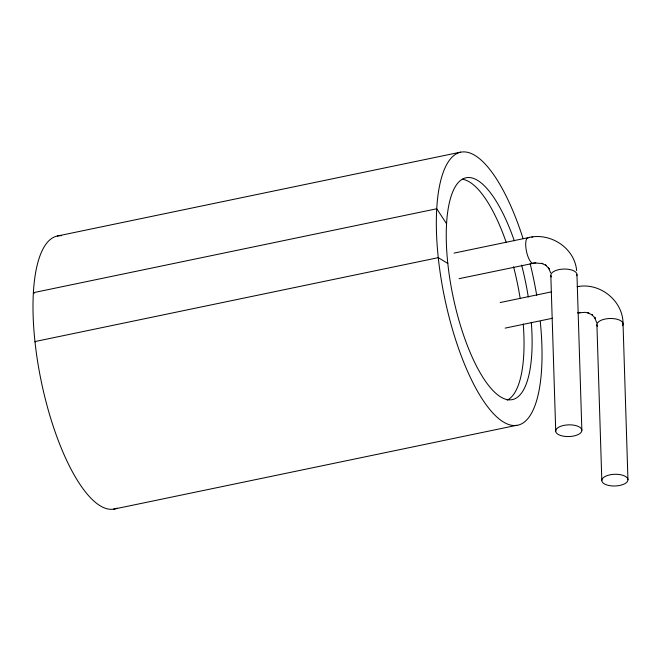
<?xml version="1.0" encoding="UTF-8"?>
<svg xmlns="http://www.w3.org/2000/svg" width="661" height="661" viewBox="0 0 661 661"><rect width="100%" height="100%" fill="white"/><g stroke="black" fill="none" stroke-linecap="round" stroke-linejoin="round"><path stroke-width="0.99" d="M57.325 236.035L460.618 152.129M454.041 253.105L527.635 237.795C549.572 231.796 574.632 247.495 576.64 270.613M459.048 278.678L535.831 262.805M500.137 302.548L551.555 291.856M505.144 328.12L552.53 318.255M577.739 313.017L585.035 312.339L588.885 313.066L587.679 312.694L592.587 315.132L591.554 314.339L595.338 318.379L594.611 317.28L596.767 322.865M113.552 509.185L516.844 425.279M531.799 237.125L532.758 236.977M577.896 286.568C600.312 282.462 623.265 300.995 623.05 323.973L627.95 479.754A13.071 5.85 -1.8 0 1 608.467 485.405A13.071 5.85 -1.8 0 1 608.227 475.267A13.071 5.85 -1.8 0 1 627.95 479.754M577.152 286.692L578.854 286.42M534.873 262.954L542.788 263.623L541.582 263.252L546.49 265.689L545.457 264.896L549.241 268.928L548.514 267.837L550.621 272.819M447.819 263.458L438.276 257.65L34.983 341.555L35.587 341.919M446.572 223.74L436.739 208.769L33.447 292.674L34.066 293.608M596.916 324.749L601.816 480.53M576.954 274.53L581.854 430.311A13.071 5.85 -1.8 0 1 562.371 435.963A13.071 5.85 -1.8 0 1 562.131 425.824A13.071 5.85 -1.8 0 1 581.854 430.311M550.82 275.307L555.719 431.088M551.398 276.951A13.071 5.85 -1.8 0 1 563.197 269.085A13.071 5.85 -1.8 0 1 576.723 275.711M534.047 262.88A13.071 4.263 78.2 0 1 526.437 251.172A13.071 4.263 78.2 0 1 528.932 237.786M597.494 326.394A13.071 5.85 -1.8 0 1 609.963 318.503A13.071 5.85 -1.8 0 1 622.497 325.749M580.143 312.331A13.071 4.263 78.2 0 1 578.003 312.372M462.386 179.247A113.304 36.966 78.2 0 1 506.268 242.504M513.564 266.755A113.304 36.966 78.2 0 1 520.215 298.681M523.239 323.981A113.304 36.966 78.2 0 1 507.194 400.178M540.26 321.51A139.446 45.493 78.2 0 1 485.967 404.515A139.446 45.493 78.2 0 1 440.086 183.287A139.446 45.493 78.2 0 1 523.058 238.571M530.163 263.756A139.446 45.493 78.2 0 1 536.707 295.285M531.304 322.304A113.304 36.966 78.2 0 1 485.703 381.579A113.304 36.966 78.2 0 1 448.902 204.836A113.304 36.966 78.2 0 1 514.332 240.827M521.628 265.078A113.304 36.966 78.2 0 1 528.288 297.004M117.121 508.152A139.446 45.493 78.2 0 1 41.073 380.513A139.446 45.493 78.2 0 1 61.308 235.704"/></g></svg>
